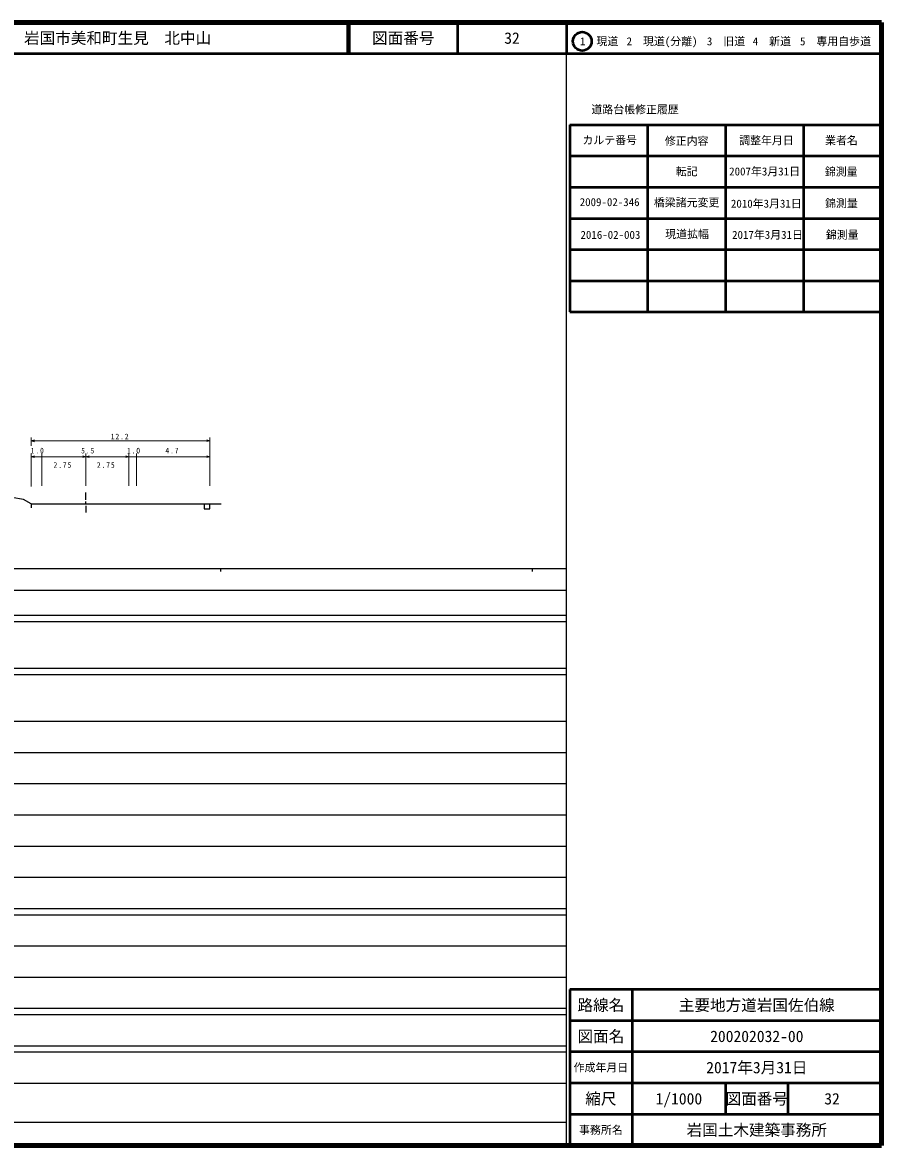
# Model space of a CAD drawing. Units: millimetres, scale not verified. Extents: x 40000 to 680000, y 20000 to 380000.
# Drawn here: x 404517 to 680000, y 20000 to 380000 of the extents above; entities that cross this region are included whole.
import ezdxf
from ezdxf.enums import TextEntityAlignment as Align

# ---------------------------------------------------------------- set-up
doc = ezdxf.new("R2010")
doc.units = ezdxf.units.MM
doc.header["$LTSCALE"] = 1000
for name, color, linetype, lineweight in [('M-BGD', 7, 'Continuous', 25), ('M-STR-HTXT', 7, 'Continuous', 13), ('M-TTL', 2, 'Continuous', 140), ('M-TTL-BAND', 7, 'Continuous', 25), ('M-TTL-FRAM', 2, 'Continuous', 50), ('M-TTL-LINE', 7, 'Continuous', 50)]:
    doc.layers.add(name, color=color, linetype=linetype, lineweight=lineweight)
doc.layers.add('M-TTL-TXT', color=7, linetype='Continuous')
doc.styles.add('ＭＳ ゴシック', font='')
doc.styles.get('ＭＳ ゴシック').set_extended_font_data('MS Gothic')

msp = doc.modelspace()

# ---------------------------------------------------------------- linework, layer by layer
at = {"layer": 'M-BGD'}
for p, q in [((404878, 227132), (401065, 227758)), ((407357, 225682), (404878, 227132)), ((424886, 226946), (424886, 229301)), ((407357, 225682), (441108, 225692)), ((407357, 225682), (407357, 224412)), ((424887, 225650), (424887, 226444)), ((424887, 225068), (424888, 222964)), ((441108, 225692), (464608, 225699)), ((462172, 225698), (462822, 225698)), ((462822, 225698), (462822, 224129)), ((462822, 224129), (464608, 224129)), ((464608, 225699), (468253, 225660)), ((464608, 224129), (464608, 225699))]:
    msp.add_line(p, q, dxfattribs=at)
at = {"layer": 'M-STR-HTXT'}
for p, q in [((407351, 244319), (407351, 246908)), ((407351, 245908), (408351, 246193)), ((407351, 245908), (464602, 245924)), ((408351, 245620), (407351, 245908)), ((463602, 246212), (464602, 245924)), ((464602, 245924), (463602, 245639)), ((464601, 246924), (464606, 231479)), ((407355, 231273), (407352, 241819)), ((410778, 241799), (410781, 231463)), ((424882, 241803), (424885, 231467)), ((438625, 241807), (438628, 231471)), ((441074, 241808), (441077, 231472)), ((407352, 240798), (408352, 241083)), ((407352, 240798), (410779, 240799)), ((408352, 240511), (407352, 240798)), ((410779, 240799), (424882, 240803)), ((423882, 241090), (424882, 240803)), ((424882, 240803), (423883, 240518)), ((424882, 240803), (425882, 241088)), ((424882, 240803), (438626, 240807)), ((425883, 240516), (424882, 240803)), ((437625, 241094), (438626, 240807)), ((438626, 240807), (437626, 240522)), ((438626, 240807), (464603, 240815)), ((463603, 241102), (464603, 240815)), ((464603, 240815), (463603, 240529))]:
    msp.add_line(p, q, dxfattribs=at)
at = {"layer": 'M-TTL'}
for p, q in [((680000, 380000), (40000, 380000)), ((680000, 20000), (680000, 380000)), ((40000, 20000), (680000, 20000))]:
    msp.add_line(p, q, dxfattribs=at)
at = {"layer": 'M-TTL-BAND'}
for p, q in [((579000, 20000), (579000, 370000)), ((40000, 205000), (579000, 205000)), ((468000, 205000), (468000, 204000)), ((568000, 205000), (568000, 204000)), ((68000, 198000), (579000, 198000)), ((40000, 190000), (579000, 190000)), ((40000, 188000), (579000, 188000)), ((40000, 173000), (579000, 173000)), ((40000, 171000), (579000, 171000)), ((40000, 156000), (579000, 156000)), ((46000, 146000), (579000, 146000)), ((52000, 136000), (579000, 136000)), ((46000, 126000), (579000, 126000)), ((52000, 116000), (579000, 116000)), ((56750, 106000), (579000, 106000)), ((40000, 94000), (579000, 94000)), ((56750, 96000), (579000, 96000)), ((49000, 84000), (579000, 84000)), ((40000, 74000), (579000, 74000)), ((40000, 64000), (579000, 64000)), ((55250, 62000), (579000, 62000)), ((55250, 52000), (579000, 52000)), ((40000, 50000), (579000, 50000)), ((40000, 40000), (579000, 40000)), ((68000, 27500), (579000, 27500))]:
    msp.add_line(p, q, dxfattribs=at)
at = {"layer": 'M-TTL-FRAM'}
for p, q in [((580000, 347197), (580000, 287197)), ((580000, 347197), (680000, 347197)), ((580000, 287197), (680000, 287197)), ((680000, 70000), (580000, 70000)), ((580000, 70000), (580000, 20000))]:
    msp.add_line(p, q, dxfattribs=at)
at = {"layer": 'M-TTL-LINE'}
for p, q in [((508747, 380000), (508747, 370000)), ((509247, 380000), (509247, 370000)), ((543997, 380000), (543997, 370000)), ((579000, 380000), (579000, 370000)), ((40000, 370000), (680000, 370000)), ((605000, 347197), (605000, 287197)), ((630000, 347197), (630000, 287197)), ((655000, 347197), (655000, 287197)), ((580000, 337197), (680000, 337197)), ((580000, 327197), (680000, 327197)), ((580000, 317197), (680000, 317197)), ((580000, 307197), (680000, 307197)), ((580000, 297197), (680000, 297197)), ((600000, 70000), (600000, 20000)), ((680000, 60000), (580000, 60000)), ((680000, 50000), (580000, 50000)), ((680000, 40000), (580000, 40000)), ((630000, 40000), (630000, 30000)), ((650000, 40000), (650000, 30000)), ((680000, 30000), (580000, 30000))]:
    msp.add_line(p, q, dxfattribs=at)
msp.add_circle((584031, 373958), 3000, dxfattribs=at)

# ---------------------------------------------------------------- texts
at = {"layer": 'M-STR-HTXT', "char_height": 1833, "attachment_point": 7, "style": 'ＭＳ ゴシック'}
for s, insert in [('\\T1.25;\\W0.8;12.2', (432845, 246331)), ('\\T1.25;\\W0.8;1.0', (407179, 241819)), ('\\T1.25;\\W0.8;5.5', (423352, 241819)), ('\\T1.25;\\W0.8;1.0', (438039, 241819)), ('\\T1.25;\\W0.8;4.7', (450374, 241819)), ('\\T1.25;\\W0.8;2.75', (414488, 237211)), ('\\T1.25;\\W0.8;2.75', (428411, 237211))]:
    msp.add_mtext(s, dxfattribs=dict(at, insert=insert))
at = {"layer": 'M-TTL-TXT', "style": 'ＭＳ ゴシック'}
msp.add_text('岩国市美和町生見\u3000北中山', height=3666, dxfattribs=at).set_placement((405024, 375000), align=Align.MIDDLE_LEFT)
for s, height, p in [('図面番号', 3666, (526622, 375000)), ('32', 3666, (561497, 375000)), ('1\u3000現道', 2566, (589448, 373958)), ('2\u3000現道(分離)', 2566, (609619, 373958)), ('3\u3000旧道', 2566, (630121, 373958)), ('4\u3000新道', 2566, (644824, 373958)), ('5\u3000専用自歩道', 2566, (665228, 373958)), ('道路台帳修正履歴', 2566, (600968, 352113)), ('カルテ番号', 2566, (592839, 342277)), ('修正内容', 2566, (617509, 342023)), ('調整年月日', 2566, (643089, 342197)), ('業者名', 2566, (667134, 342197)), ('転記', 2566, (617500, 332245)), ('2007年3月31日', 2566, (642500, 332245)), ('錦測量', 2566, (667077, 332189)), ('2009-02-346', 2566, (592809, 322417)), ('橋梁諸元変更', 2566, (617503, 322293)), ('2010年3月31日', 2566, (643061, 321923)), ('錦測量', 2566, (667138, 322046)), ('現道拡幅', 2566, (617626, 312169)), ('2017年3月31日', 2566, (643432, 311922)), ('錦測量', 2566, (667385, 311922)), ('2016-02-003', 2566, (593056, 311922)), ('路線名', 3666, (590000, 65000)), ('路線名', 3666, (590000, 65000)), ('主要地方道岩国佐伯線', 3666, (640000, 65000)), ('図面名', 3666, (590000, 55000)), ('図面名', 3666, (590000, 55000)), ('200202032-00', 3666, (640000, 55000)), ('2017年3月31日', 3666, (640000, 45000)), ('作成年月日', 2566, (590000, 45000)), ('作成年月日', 2566, (590000, 45000)), ('縮尺', 3666, (590000, 35000)), ('縮尺', 3666, (590000, 35000)), ('1/1000', 3666, (615000, 35000)), ('図面番号', 3666, (640000, 35000)), ('図面番号', 3666, (640000, 35000)), ('32', 3666, (664125, 35000)), ('事務所名', 2566, (590000, 25000)), ('事務所名', 2566, (590000, 25000)), ('岩国土木建築事務所', 3666, (640000, 25000))]:
    msp.add_text(s, height=height, dxfattribs=at).set_placement(p, align=Align.MIDDLE_CENTER)

doc.saveas('drawing.dxf')
